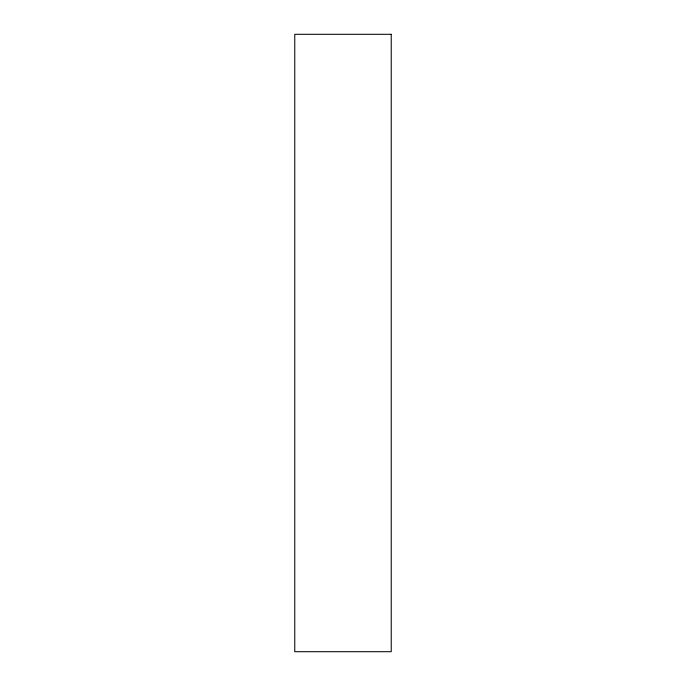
<?xml version="1.0" encoding="UTF-8"?>
<svg xmlns="http://www.w3.org/2000/svg" width="686" height="686" viewBox="0 0 686 686"><rect width="100%" height="100%" fill="white"/><g stroke="black" fill="none" stroke-linecap="round" stroke-linejoin="round"><path stroke-width="1.03" d="M391.234 34.3L294.766 34.3L294.766 651.7L391.234 651.7L391.234 34.3"/></g></svg>
